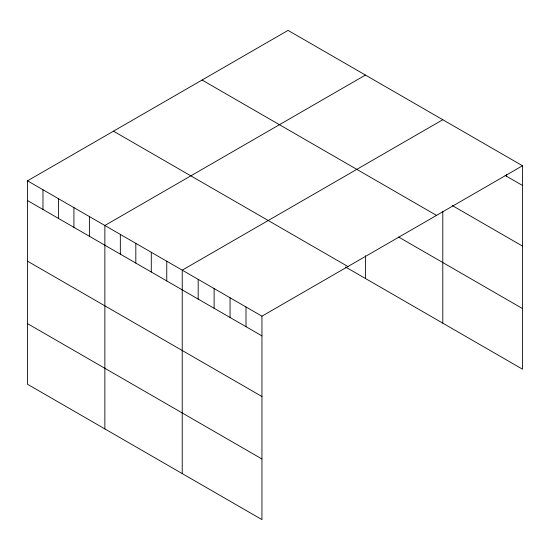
<?xml version="1.0" encoding="UTF-8"?>
<svg xmlns="http://www.w3.org/2000/svg" width="550" height="550" viewBox="0 0 550 550"><rect width="100%" height="100%" fill="white"/><g stroke="black" fill="none" stroke-linecap="round" stroke-linejoin="round"><path stroke-width="0.82" d="M522.5 165.749L261.944 316.174L261.944 519.612L27.5 384.251L27.5 180.819L288.056 30.388L522.5 165.749L522.5 369.181L345.524 267.004M365.42 75.061L104.864 225.486L104.864 428.918M442.791 119.728L182.236 270.153L182.236 473.591M505.106 175.429L522.5 185.467M452.21 205.508L522.5 246.091M202.07 80.032L436.514 215.387M398.578 237.009L522.5 308.557M113.486 131.182L347.93 266.537M27.5 180.819L261.944 316.174M27.5 200.544L261.944 335.899M27.5 261.168L261.944 396.522M27.5 323.627L261.944 458.982M506.557 174.549L506.557 176.261M442.791 211.578L442.791 323.159M365.42 255.757L365.42 278.493M246.001 306.969L246.001 326.693M230.058 297.77L230.058 317.488M214.122 288.564L214.122 308.282M198.179 279.359L198.179 299.083M166.76 261.222L166.76 280.94M151.284 252.285L151.284 272.009M135.816 243.354L135.816 263.079M120.34 234.424L120.34 254.141M89.396 216.556L89.396 236.273M73.92 207.618L73.92 227.343M58.444 198.688L58.444 218.405M42.976 189.757L42.976 209.474"/></g></svg>
